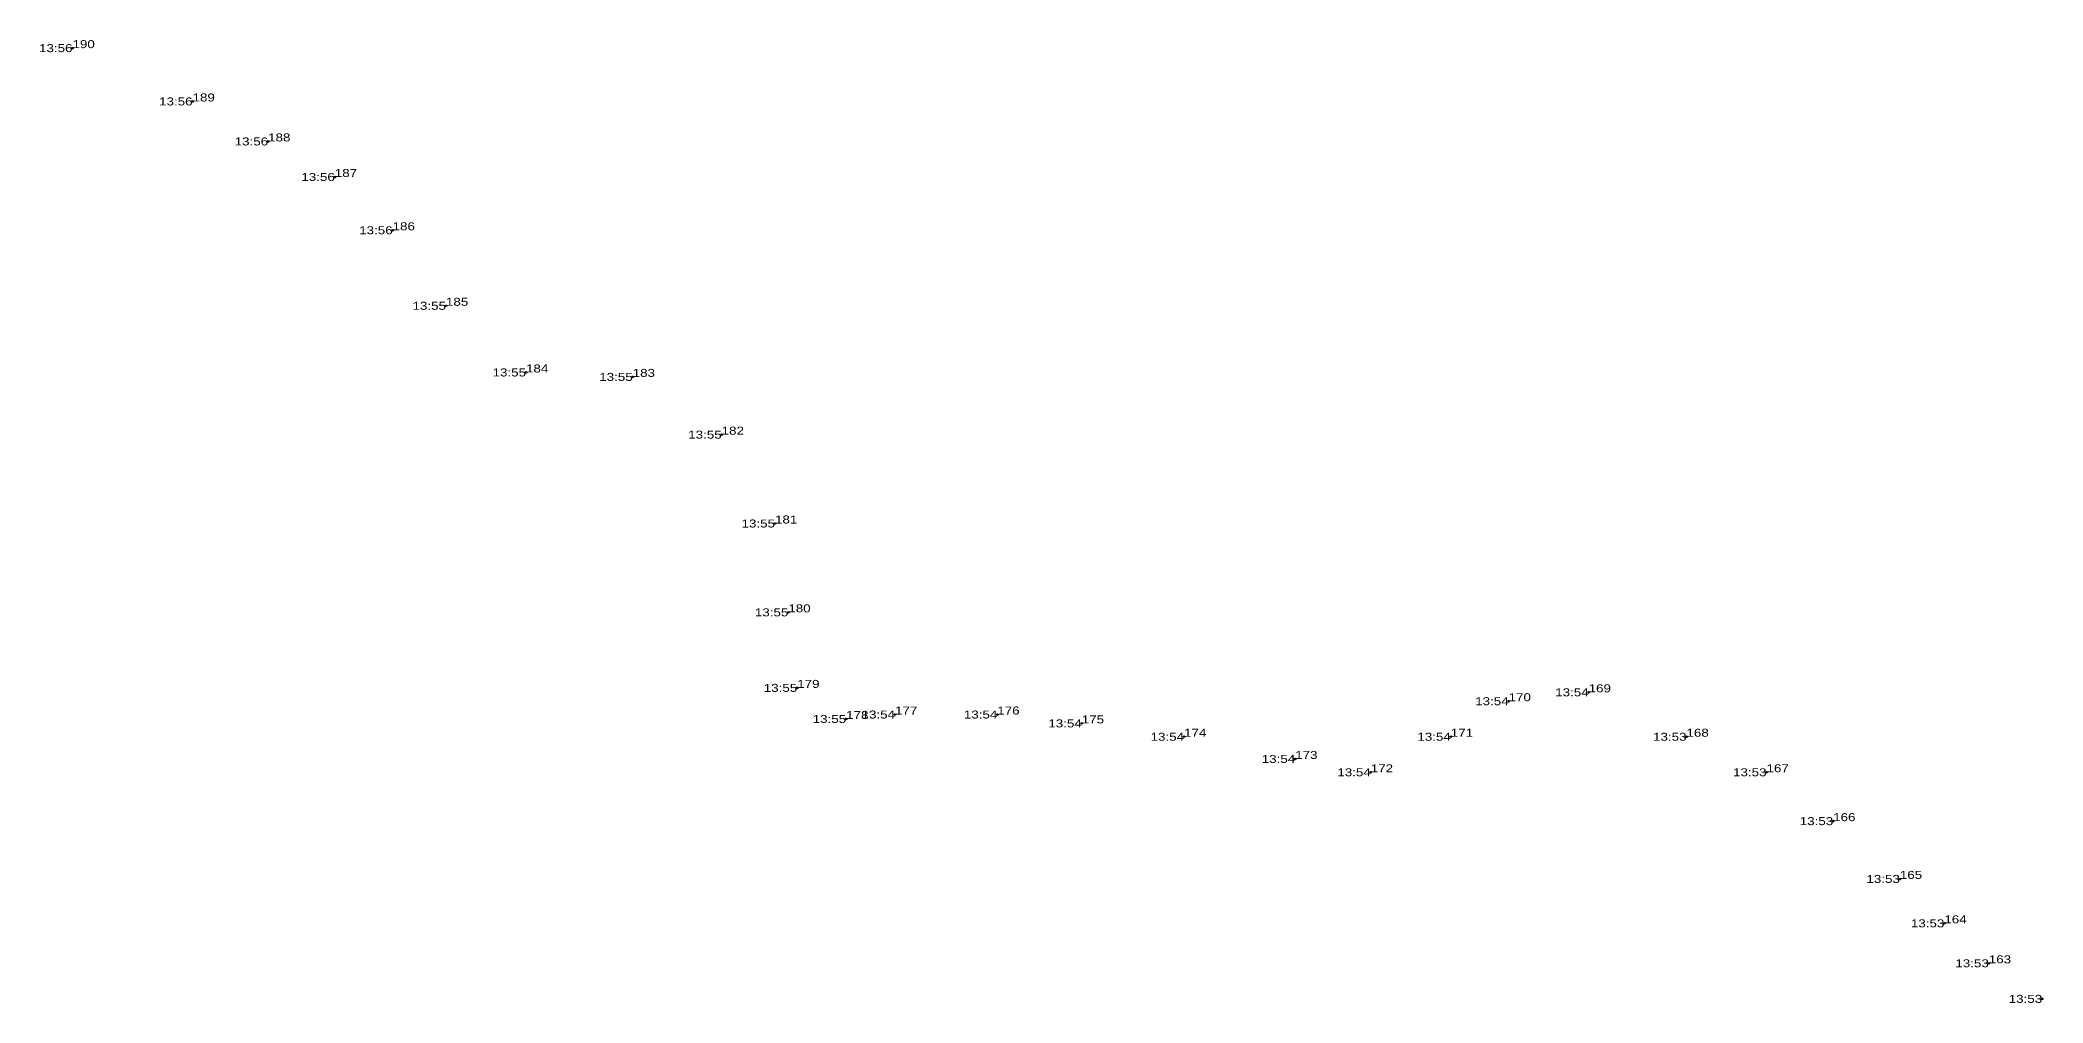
# Model space of a CAD drawing. Header units: metres. Extents: x 550325 to 553729, y 1817152 to 1819613.
# Drawn here: x 552808.7 to 553259.2, y 1817198.1 to 1817414.8 of the extents above; entities that cross this region are included whole.
import ezdxf
from ezdxf.enums import TextEntityAlignment as Align

# ---------------------------------------------------------------- set-up
doc = ezdxf.new("R2010")
doc.units = ezdxf.units.M
doc.header["$LTSCALE"] = 0.72
doc.header["$PDMODE"] = 32
doc.header["$PDSIZE"] = 0.36
for name, color, linetype in [('12', 7, 'Continuous'), ('7', 7, 'Continuous'), ('9', 7, 'Continuous')]:
    doc.layers.add(name, color=color, linetype=linetype)

msp = doc.modelspace()

# ---------------------------------------------------------------- linework, layer by layer
at = {"layer": '7'}
for p in [(552816, 1817413), (552843, 1817401), (552860, 1817392), (552875, 1817384), (552888, 1817372), (552900, 1817355), (552918, 1817340), (552942, 1817339), (552962, 1817326), (552974, 1817306), (552977, 1817286), (552979, 1817269), (553139, 1817266), (553157, 1817268), (552990, 1817262), (553001, 1817263), (553024, 1817263), (553043, 1817261), (553066, 1817258), (553126, 1817258), (553179, 1817258), (553091, 1817253), (553108, 1817250), (553197, 1817250), (553212, 1817239), (553227, 1817226), (553237, 1817216), (553247, 1817207), (553259, 1817199)]:
    msp.add_point(p, dxfattribs=at)

# ---------------------------------------------------------------- texts
at = {"layer": '12', "width": 1.25}
for s, p in [('190', (552816, 1817413)), ('189', (552843, 1817401)), ('188', (552860, 1817392)), ('187', (552875, 1817384)), ('186', (552888, 1817372)), ('185', (552900, 1817355)), ('184', (552918, 1817340)), ('183', (552942, 1817339)), ('182', (552962, 1817326)), ('181', (552974, 1817306)), ('180', (552977, 1817286)), ('179', (552979, 1817269)), ('169', (553157, 1817268)), ('177', (553001, 1817263)), ('176', (553024, 1817263)), ('170', (553139, 1817266)), ('178', (552990, 1817262)), ('175', (553043, 1817261)), ('174', (553066, 1817258)), ('171', (553126, 1817258)), ('168', (553179, 1817258)), ('173', (553091, 1817253)), ('172', (553108, 1817250)), ('167', (553197, 1817250)), ('166', (553212, 1817239)), ('165', (553227, 1817226)), ('164', (553237, 1817216)), ('163', (553247, 1817207))]:
    msp.add_text(s, height=1.8, dxfattribs=at).set_placement(p)
at = {"layer": '9', "width": 1.25}
for s, p in [('13:56', (552816.01, 1817412.1)), ('13:56', (552843.01, 1817400.1)), ('13:56', (552860.01, 1817391.1)), ('13:56', (552875.01, 1817383.1)), ('13:56', (552888.01, 1817371.1)), ('13:55', (552900.01, 1817354.1)), ('13:55', (552918.01, 1817339.1)), ('13:55', (552942.01, 1817338.1)), ('13:55', (552962.01, 1817325.1)), ('13:55', (552974.01, 1817305.1)), ('13:55', (552977.01, 1817285.1)), ('13:55', (552979.01, 1817268.1)), ('13:54', (553157.01, 1817267.1)), ('13:54', (553001.01, 1817262.1)), ('13:54', (553024.01, 1817262.1)), ('13:54', (553139.01, 1817265.1)), ('13:55', (552990.01, 1817261.1)), ('13:54', (553043.01, 1817260.1)), ('13:54', (553066.01, 1817257.1)), ('13:54', (553126.01, 1817257.1)), ('13:53', (553179.01, 1817257.1)), ('13:54', (553091.01, 1817252.1)), ('13:54', (553108.01, 1817249.1)), ('13:53', (553197.01, 1817249.1)), ('13:53', (553212.01, 1817238.1)), ('13:53', (553227.01, 1817225.1)), ('13:53', (553237.01, 1817215.1)), ('13:53', (553247.01, 1817206.1)), ('13:53', (553259.01, 1817198.1))]:
    msp.add_text(s, height=1.8, dxfattribs=at).set_placement(p, align=Align.RIGHT)

doc.saveas('drawing.dxf')
